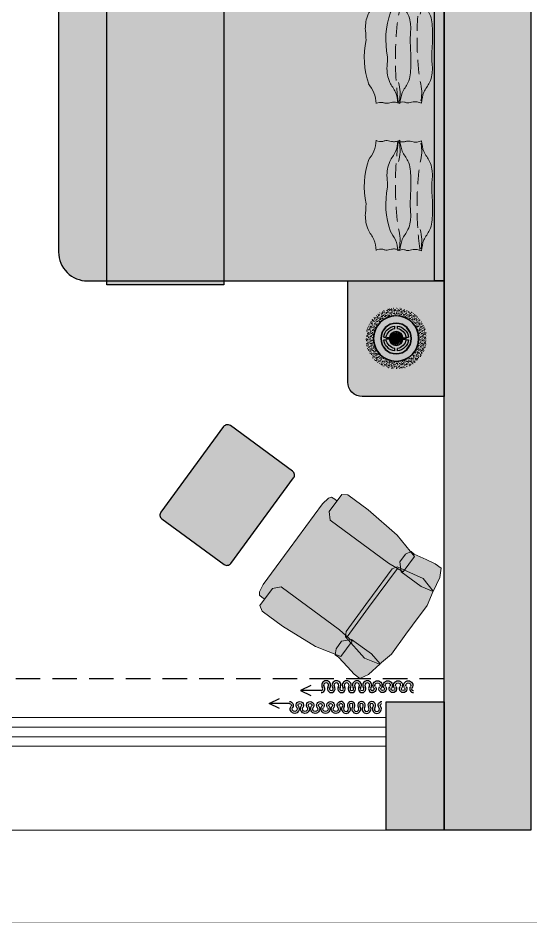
# Model space of a CAD drawing. Header units: millimetres. Extents: x 307301 to 459443, y -2888111 to -2805601.
# Drawn here: x 453758 to 456418, y -2888111 to -2883416 of the extents above; entities that cross this region are included whole.
import ezdxf

# ---------------------------------------------------------------- set-up
doc = ezdxf.new("R2010")
doc.units = ezdxf.units.MM
doc.header["$LTSCALE"] = 10
doc.header["$MEASUREMENT"] = 0
doc.set_wipeout_variables(frame=1)
doc.linetypes.add('HIDDEN', pattern=[9.525, 6.35, -3.175])
for name, color, linetype in [('BMA  furniture', 6, 'Continuous'), ('BMA FURNITURE', 6, 'Continuous'), ('COL', 2, 'Continuous'), ('Furniture - Plan', 3, 'Continuous'), ('PDA FURNITURE', 6, 'Continuous')]:
    doc.layers.add(name, color=color, linetype=linetype)
for name, color, linetype, lineweight in [('Bma-Furniture', 6, 'Continuous', 9), ('COLUMN HATCH', 252, 'Continuous', 5), ('ELEV', 143, 'Continuous', 9), ('I-Fur Hatch', 8, 'Continuous', 0), ('I-Wall Paneling', 3, 'Continuous', 18), ('WIN', 5, 'Continuous', 9)]:
    doc.layers.add(name, color=color, linetype=linetype, lineweight=lineweight)

# ---------------------------------------------------------------- blocks, each defined once
blk = doc.blocks.new('fgsdrgergfg')
at = {"ltscale": 10}
h = blk.add_hatch(color=7, dxfattribs=at)
h.dxf.hatch_style = 1
h.set_gradient(color1=(242, 242, 242), color2=(207, 207, 207), one_color=1, tint=0.81, name='SPHERICAL')
edge = h.paths.add_edge_path()
edge.add_spline(control_points=[(551950.8, 392026), (551935.7, 392026.3), (551898.3, 392028.9), (551909.8, 392029.6), (551843.2, 392025.9), (551797.9, 391987.5), (551765.3, 391983.3), (551749.2, 391981.3)], knot_values=[1.3075, 1.3075, 1.3075, 1.3075, 46.681175, 114.687457, 188.235643, 237.804075, 285.33098, 285.33098, 285.33098, 285.33098], degree=3, periodic=0)
edge.add_spline(control_points=[(551749.2, 391981.3), (551751.9, 391971.7), (551755.8, 391957.7), (551746.4, 391936.1), (551753.8, 391917.5), (551755.1, 391896.1), (551750.4, 391884.2), (551747.9, 391877.8)], knot_values=[0, 0, 0, 0, 28.657418, 42.130621, 67.543469, 84.922888, 105.362851, 105.362851, 105.362851, 105.362851], degree=3, periodic=0)
edge.add_spline(control_points=[(551747.9, 391877.8), (551764.4, 391875.8), (551797.6, 391871.8), (551843.2, 391833), (551909.8, 391829.4), (551898.2, 391830), (551936.4, 391832.8), (551951.9, 391833)], knot_values=[0, 0, 0, 0, 48.834404, 98.402837, 171.951022, 239.957304, 286.408621, 286.408621, 286.408621, 286.408621], degree=3, periodic=0)
edge.add_spline(control_points=[(551951.9, 391833), (551967.4, 391832.8), (552005.6, 391830), (552067.5, 391829.4), (552134.1, 391833), (552179.8, 391871.8), (552213, 391875.8), (552229.5, 391877.8)], knot_values=[0, 0, 0, 0, 46.451317, 114.457599, 188.005784, 237.574217, 286.408621, 286.408621, 286.408621, 286.408621], degree=3, periodic=0)
edge.add_spline(control_points=[(552229.5, 391877.8), (552226.9, 391884.2), (552222.2, 391896.1), (552223.6, 391917.5), (552231, 391936.1), (552221.5, 391957.7), (552225.5, 391971.7), (552228.1, 391981.3)], knot_values=[0, 0, 0, 0, 20.439963, 37.819382, 63.23223, 76.705434, 105.362851, 105.362851, 105.362851, 105.362851], degree=3, periodic=0)
edge.add_spline(control_points=[(552228.1, 391981.3), (552212.1, 391983.3), (552180.8, 391987.3), (552155.9, 392007.5), (552142.5, 392014.6)], knot_values=[1.3075, 1.3075, 1.3075, 1.3075, 48.834404, 94.240914, 94.240914, 94.240914, 94.240914], degree=3, periodic=0)
edge.add_arc((552025.5, 391678.8), 355.2, 70.4332, 102.1399)
at = {"color": 3}
blk.add_lwpolyline([(551950.8, 392026, -0.139514), (552144.9, 392013.3, -0.750565)], format="xyb", dxfattribs=at)
at = {"color": 8}
blk.add_arc((551792.4, 392049.6), 172.7, 258.5976, 286.7247, dxfattribs=at)
at = {"color": 8, "linetype": 'HIDDEN'}
blk.add_arc((552033.5, 390457), 1440.5, 82.4398, 97.2546, dxfattribs=at)
at = {"color": 3}
blk.add_arc((552186.5, 392049.6), 172.7, 253.2753, 281.4024, dxfattribs=at)
for points, knots in [([(551747.9, 391981.2), (551764.4, 391983.2), (551797.6, 391987.2), (551843.2, 392025.9), (551909.8, 392029.6), (551898.2, 392028.9), (551936.4, 392026.2), (551951.9, 392026)], [0, 0, 0, 0, 48.834404, 98.402837, 171.951022, 239.957304, 286.408621, 286.408621, 286.408621, 286.408621]), ([(551747.9, 391877.8), (551750.4, 391884.2), (551755.1, 391896.1), (551753.8, 391917.5), (551746.4, 391936.1), (551755.8, 391957.7), (551751.9, 391971.7), (551749.2, 391981.3)], [0, 0, 0, 0, 20.439963, 37.819382, 63.23223, 76.705434, 105.362851, 105.362851, 105.362851, 105.362851]), ([(552229.5, 391981.2), (552213, 391983.2), (552181.2, 391987), (552155.9, 392007.5), (552142.5, 392014.6)], [0, 0, 0, 0, 48.834404, 94.240914, 94.240914, 94.240914, 94.240914]), ([(552229.5, 391877.8), (552226.9, 391884.2), (552222.2, 391896.1), (552223.6, 391917.5), (552231, 391936.1), (552221.5, 391957.7), (552225.5, 391971.7), (552228.1, 391981.3)], [0, 0, 0, 0, 20.439963, 37.819382, 63.23223, 76.705434, 105.362851, 105.362851, 105.362851, 105.362851]), ([(551747.9, 391877.8), (551764.4, 391875.8), (551797.6, 391871.8), (551843.2, 391833), (551909.8, 391829.4), (551898.2, 391830), (551936.4, 391832.8), (551951.9, 391833)], [0, 0, 0, 0, 48.834404, 98.402837, 171.951022, 239.957304, 286.408621, 286.408621, 286.408621, 286.408621]), ([(552229.5, 391877.8), (552213, 391875.8), (552179.8, 391871.8), (552134.1, 391833), (552067.5, 391829.4), (552005.6, 391830), (551967.4, 391832.8), (551951.9, 391833)], [0, 0, 0, 0, 48.834404, 98.402837, 171.951022, 239.957304, 286.408621, 286.408621, 286.408621, 286.408621])]:
    blk.add_open_spline(points, degree=3, knots=knots, dxfattribs=at)
blk = doc.blocks.new('cusion for king size bed')
at = {"layer": 'I-Wall Paneling', "color": 3, "yscale": 1.186492515185202, "zscale": 1.186492515185202, "rotation": 270.0000000000009}
for p, xscale in [((-494759.9, -640398.5), -1.186492515185202), ((-494647.7, 669460), 1.186492515185202)]:
    blk.add_blockref('fgsdrgergfg', p, dxfattribs=dict(at, xscale=xscale))
blk = doc.blocks.new('bed 1')
at = {"layer": 'PDA FURNITURE', "true_color": 0xffffff}
h = blk.add_hatch(color=7, dxfattribs=at)
h.dxf.hatch_style = 1
h.paths.add_polyline_path([(333243.4, -2808753.4), (331443.4, -2808753.4, 0.414214), (331293.4, -2808903.4), (331293.4, -2810253.4, 0.414214), (331443.4, -2810403.4), (333243.4, -2810403.4)])
at = {"layer": 'PDA FURNITURE', "true_color": 0xc2c2c2}
h = blk.add_hatch(color=9, dxfattribs=at)
h.dxf.hatch_style = 1
h.paths.add_polyline_path([(331543.5, -2810423.4), (332150.7, -2810423.4), (332150.7, -2808733.4), (331543.5, -2808733.4)])
at = {"layer": 'PDA FURNITURE', "ltscale": 20}
h = blk.add_hatch(color=254, dxfattribs=at)
h.dxf.hatch_style = 1
h.set_gradient(color1=(132, 132, 132), color2=(222, 222, 222), one_color=1, tint=0.87, name='INVCURVED')
h.paths.add_polyline_path([(333293.4, -2810403.4), (333293.4, -2808753.4), (333243.4, -2808753.4), (333243.4, -2810403.4)])
at = {"layer": 'PDA FURNITURE', "elevation": 0}
blk.add_lwpolyline([(331293.4, -2810253.4), (331293.4, -2808903.4, -0.414214), (331443.4, -2808753.4), (333243.4, -2808753.4), (333243.4, -2810403.4), (331443.4, -2810403.4, -0.414214)], format="xyb", close=True, dxfattribs=at)
for points in [[(331543.5, -2810423.4), (332150.7, -2810423.4), (332150.7, -2808733.4), (331543.5, -2808733.4)], [(333293.4, -2810403.4), (333293.4, -2808753.4), (333243.4, -2808753.4), (333243.4, -2810403.4)]]:
    blk.add_lwpolyline(points, close=True, dxfattribs=at)
at = {"layer": 'PDA FURNITURE', "ltscale": 3, "elevation": 0}
blk.add_lwpolyline([(333243.4, -2808753.4), (333243.4, -2810403.4)], dxfattribs=at)
at = {"layer": 'PDA FURNITURE', "xscale": -1}
blk.add_blockref('cusion for king size bed', (303376.4, -2823727.1, 0), dxfattribs=at)
at = {"layer": 'PDA FURNITURE', "rotation": 180}
blk.add_blockref('cusion for king size bed', (303376.4, -2795429.6, 0), dxfattribs=at)
blk = doc.blocks.new('A$C9a3b0c70')
at = {"layer": 'COLUMN HATCH'}
h = blk.add_hatch(color=252, dxfattribs=at)
h.dxf.hatch_style = 1
h.paths.add_polyline_path([(21399.9, 27192.2), (21399.6, 26527.4), (21699.6, 26527.4), (21699.9, 27192.3)])
h = blk.add_hatch(color=252, dxfattribs=at)
h.dxf.hatch_style = 1
h.paths.add_polyline_path([(22149.8, 22672.3), (22149.9, 27192.3), (21699.9, 27192.3), (21699.9, 20642.3), (22149.9, 20642.3), (22149.8, 22372.3)])
at = {"layer": 'COL'}
blk.add_lwpolyline([(21399.9, 27192.2), (21399.6, 26527.4), (21699.6, 26527.4), (21699.9, 27192.3), (21399.9, 27192.2), (21399.9, 27192.2)], close=True, dxfattribs=at)
blk.add_lwpolyline([(22149.8, 22372.3), (24949.9, 22372.3), (24949.9, 22672.3), (22149.8, 22672.3), (22149.9, 27192.3), (21699.9, 27192.3), (21699.9, 20642.3), (22149.9, 20642.3), (22149.8, 22372.3)], dxfattribs=at)
blk = doc.blocks.new('AS5DF6')
h = blk.add_hatch(color=41)
h.dxf.hatch_style = 1
h.set_gradient(color1=(255, 221, 117), one_color=1, tint=1, name='SPHERICAL')
edge = h.paths.add_edge_path(flags=17)
edge.add_arc((499920.7, 107589.6), 99.1, 0, 360)
edge = h.paths.add_edge_path()
edge.add_arc((499920.7, 107589.6), 150, 0, 360)
at = {"layer": 'I-Fur Hatch', "linetype": 'ByBlock'}
h = blk.add_hatch(dxfattribs=at)
h.set_pattern_fill('AR-SAND', color=41, scale=8.377866, angle=90)
h.set_pattern_definition([(127.5, (-843401.746, 353335.287), (-16.1426707, -0.52774989), [0, -12.73435581, 0, -14.24237163, 0, -13.61403171]), (97.5, (-843401.746, 353335.287), (-23.64356062, 14.8269515), [0, -6.86984985, 0, -11.47767596, 0, -4.39837947]), (57.5, (-843401.746, 353324.982), (-0.04741079, 26.08986218), [0, -4.18893283, 0, -15.0801582, 0, -19.68798431]), (47.5, (-843401.746, 353324.982), (-7.35304798, 25.18492487), [0, -2.09446642, 0, -9.88588149, 0, -11.31011865])])
edge = h.paths.add_edge_path(flags=17)
edge.add_arc((499920.7, 107589.6), 147.9, -90.07799, 269.92201, ccw=False)
edge = h.paths.add_edge_path()
edge.add_arc((499920.7, 107589.6), 200.7, -90.07799, 269.92201, ccw=False)
at = {"layer": 'Furniture - Plan', "color": 6, "ltscale": 6000}
for p, q in [((499912.5, 107654.4), (499912.6, 107671)), ((499929.1, 107654.3), (499929.1, 107671)), ((499839.3, 107598), (499856, 107597.9)), ((499985.5, 107597.8), (500002.5, 107597.7)), ((499839.3, 107581.4), (499855.9, 107581.4)), ((499985.5, 107581.2), (500002.5, 107581.2)), ((499912.3, 107508.2), (499912.4, 107524.8)), ((499928.9, 107508.2), (499928.9, 107524.8))]:
    blk.add_line(p, q, dxfattribs=at)
at = {"layer": 'Furniture - Plan', "ltscale": 6000}
for p, q in [((499916.6, 107603.4), (499916.6, 107649.3)), ((499924.9, 107603.4), (499924.9, 107649.3)), ((499916.5, 107575.8), (499916.5, 107529.9)), ((499924.8, 107575.7), (499924.8, 107529.9))]:
    blk.add_line(p, q, dxfattribs=at)
at = {"layer": 'Furniture - Plan', "color": 8, "ltscale": 6000, "elevation": 0}
for points in [[(499875.9, 107598.6, -0.138682), (499903.5, 107595.6, -0.546682), (499902.9, 107593.3, 0.147979), (499875.3, 107595.4, 0.147979)], [(499875.3, 107584.3, -0.138682), (499902.5, 107590, -0.546682), (499902.7, 107587.6, 0.147979), (499875.8, 107581.1, 0.147979)], [(499880.8, 107612, -0.138682), (499906.2, 107600.6, -0.546682), (499904.9, 107598.6, 0.147979), (499879.3, 107609.1, 0.147979)], [(499889.7, 107623.2, -0.138682), (499910.3, 107604.5, -0.546682), (499908.5, 107603, 0.147979), (499887.4, 107620.9, 0.147979)], [(499901.6, 107631.2, -0.138682), (499915.4, 107607, -0.546682), (499913.2, 107606.1, 0.147979), (499898.7, 107629.7, 0.147979)], [(499915.4, 107635, -0.138682), (499921.1, 107607.8, -0.546682), (499918.7, 107607.7, 0.147979), (499912.2, 107634.5, 0.147979)], [(499929.7, 107634.4, -0.138682), (499926.7, 107606.8, -0.546682), (499924.4, 107607.4, 0.147979), (499926.5, 107635, 0.147979)], [(499943.1, 107629.5, -0.138682), (499931.7, 107604.1, -0.546682), (499929.7, 107605.4, 0.147979), (499940.2, 107631, 0.147979)], [(499954.3, 107620.6, -0.138682), (499935.6, 107600, -0.546682), (499934.1, 107601.8, 0.147979), (499952, 107622.9, 0.147979)], [(499962.3, 107608.7, -0.138682), (499938.1, 107594.9, -0.546682), (499937.3, 107597.1, 0.147979), (499960.8, 107611.6, 0.147979)], [(499966.1, 107594.9, -0.138682), (499938.9, 107589.2, -0.546682), (499938.8, 107591.6, 0.147979), (499965.6, 107598.1, 0.147979)], [(499879.1, 107570.5, -0.138682), (499903.3, 107584.3, -0.546682), (499904.2, 107582.1, 0.147979), (499880.6, 107567.6, 0.147979)], [(499887.1, 107558.6, -0.138682), (499905.8, 107579.2, -0.546682), (499907.3, 107577.4, 0.147979), (499889.4, 107556.3, 0.147979)], [(499898.3, 107549.7, -0.138682), (499909.7, 107575.1, -0.546682), (499911.7, 107573.8, 0.147979), (499901.2, 107548.2, 0.147979)], [(499911.7, 107544.8, -0.138682), (499914.7, 107572.4, -0.546682), (499917, 107571.8, 0.147979), (499914.9, 107544.2, 0.147979)], [(499926, 107544.2, -0.138682), (499920.3, 107571.4, -0.546682), (499922.7, 107571.5, 0.147979), (499929.3, 107544.7, 0.147979)], [(499939.8, 107548, -0.138682), (499926, 107572.2, -0.546682), (499928.2, 107573, 0.147979), (499942.7, 107549.5, 0.147979)], [(499951.7, 107556, -0.138682), (499931.1, 107574.7, -0.546682), (499933, 107576.2, 0.147979), (499954, 107558.3, 0.147979)], [(499960.6, 107567.2, -0.138682), (499935.2, 107578.6, -0.546682), (499936.5, 107580.6, 0.147979), (499962.1, 107570.1, 0.147979)], [(499965.6, 107580.6, -0.138682), (499937.9, 107583.6, -0.546682), (499938.5, 107585.9, 0.147979), (499966.1, 107583.8, 0.147979)]]:
    blk.add_lwpolyline(points, format="xyb", dxfattribs=at)
at = {"layer": 'Furniture - Plan', "ltscale": 6000, "elevation": 0}
for points in [[(499916.6, 107603.4), (499916.6, 107614.2), (499924.9, 107614.2), (499924.9, 107603.4)], [(499916.5, 107575.8), (499916.5, 107565), (499924.8, 107565), (499924.8, 107575.7)]]:
    blk.add_lwpolyline(points, dxfattribs=at)
for points in [[(499917.7, 107614.2), (499917.7, 107621.4), (499923.8, 107621.4), (499923.8, 107614.2)], [(499917.7, 107565), (499917.7, 107557.8), (499923.7, 107557.8), (499923.7, 107565)]]:
    blk.add_lwpolyline(points, close=True, dxfattribs=at)
at = {"layer": 'Furniture - Plan', "color": 3}
for radius in [150, 147.9, 101.2, 99.1]:
    blk.add_circle((499920.7, 107589.6, 0), radius, dxfattribs=at)
at = {"layer": 'Furniture - Plan', "color": 8, "ltscale": 6000}
blk.add_circle((499920.7, 107589.6, 0), 45.7, dxfattribs=at)
at = {"layer": 'Furniture - Plan', "ltscale": 6000}
for centre, radius in [((499920.7, 107589.6, 0), 14.4), ((499920.7, 107589.6, 0), 10.5), ((499920.7, 107607.9, 0), 3.29), ((499920.7, 107589.6, 0), 2.68), ((499920.7, 107571.3, 0), 3.29)]:
    blk.add_circle(centre, radius, dxfattribs=at)
at = {"layer": 'Furniture - Plan', "color": 6, "ltscale": 6000}
for radius, start, end in [(81.8, 95.71309, 174.13094), (65.3, 97.18428, 172.65974), (81.8, 5.71309, 84.13094), (65.3, 7.18428, 82.65974), (81.8, 185.71309, 264.13094), (65.3, 187.18428, 262.65974), (65.3, 277.18428, 352.65974), (81.8, 275.71309, 354.13094)]:
    blk.add_arc((499920.7, 107589.6, 0), radius, start, end, dxfattribs=at)
at = {"layer": 'Furniture - Plan', "ltscale": 6000}
for centre, start, end in [((499920.8, 107649.3, 0), 359.92201, 179.92201), ((499920.6, 107529.9, 0), 179.92201, 359.92201)]:
    blk.add_arc(centre, 4.16, start, end, dxfattribs=at)
blk = doc.blocks.new('A$C3F2B00B6')
at = {"color": 3}
for p, q in [((0, 119), (0, 0)), ((-29, 59.8), (0, 0)), ((0, 0), (29, 59.8))]:
    blk.add_line(p, q, dxfattribs=at)
at = {"color": 3, "extrusion": (0, 0, -1)}
for centre, major_axis, start_param, end_param in [((-31.5, 624.7), (18.4, 18.4), 3.927048, 6.113388), ((-31.5, 624.7), (10.3, 10.3), 3.927048, 6.113388), ((-31.5, 624.7), (-18.4, 18.4), 3.311504, 5.497844), ((-31.5, 565.2), (-18.4, 18.4), 5.49773, 7.68407), ((-31.5, 624.7), (10.3, 10.3), 1.740708, 3.927048), ((-31.5, 565.2), (-10.3, 10.3), 5.49773, 7.68407), ((-10.4, 595), (15.4, 15.4), -1.400999, 2.971681), ((-10.4, 595), (7.38, 7.38), -1.400999, 2.971681), ((-31.5, 565.2), (-18.4, 18.4), 3.31139, 5.49773), ((-31.5, 505.7), (-18.4, 18.4), 5.49773, 7.68407), ((-31.5, 565.2), (10.3, 10.3), 1.740594, 3.926934), ((-10.4, 535.5), (-15.4, 15.4), 0.169798, 4.542478), ((-10.4, 535.5), (-7.38, 7.38), 0.169798, 4.542478), ((-31.5, 505.7), (18.4, 18.4), 1.740594, 3.926934), ((-31.5, 446.2), (-18.4, 18.4), 5.49773, 7.68407), ((-31.5, 505.7), (-10.3, 10.3), 5.49773, 7.68407), ((-31.5, 505.7), (-10.3, 10.3), 3.31139, 5.49773), ((-10.4, 476), (-15.4, 15.4), 0.169798, 4.542478), ((-10.4, 476), (7.38, 7.38), -1.400999, 2.971681), ((-31.5, 446.2), (-18.4, 18.4), 3.31139, 5.49773), ((-31.5, 446.2), (-10.3, 10.3), 5.49773, 7.68407), ((-31.5, 446.2), (10.3, 10.3), 1.740594, 3.926934), ((-10.4, 416.5), (-15.4, 15.4), 0.169798, 2.356138), ((-10.4, 416.5), (7.38, 7.38), -1.400999, 0.785341)]:
    blk.add_ellipse(centre, major_axis=major_axis, ratio=1, start_param=start_param, end_param=end_param, dxfattribs=at)
at = {"color": 3}
for centre, major_axis, start_param, end_param in [((-10.4, 654.5), (-15.4, 15.4), 1.740594, 3.926934), ((-10.4, 654.5), (-7.38, 7.38), 1.740594, 3.926934), ((-31.5, 386.7), (18.4, 18.4), 0.169798, 2.356138), ((-31.5, 386.7), (18.4, 18.4), 2.356138, 4.542478), ((-31.5, 386.7), (10.3, 10.3), 0.169798, 2.356138), ((-31.5, 386.7), (10.3, 10.3), 2.356138, 4.542478), ((-10.4, 416.5), (15.4, 15.4), 3.31139, 5.49773), ((-10.4, 357), (15.4, 15.4), 3.31139, 7.68407), ((-10.4, 357), (7.38, 7.38), 3.31139, 7.68407), ((-10.4, 416.5), (-7.38, 7.38), 1.740594, 3.926934), ((-31.5, 327.2), (-18.4, 18.4), -1.400999, 0.785341), ((-31.5, 327.2), (18.4, 18.4), 2.356138, 4.542478), ((-31.5, 327.2), (10.3, 10.3), 0.169798, 2.356138), ((-31.5, 327.2), (10.3, 10.3), 2.356138, 4.542478), ((-10.4, 297.5), (15.4, 15.4), 3.31139, 7.68407), ((-31.5, 267.7), (18.4, 18.4), 0.169798, 2.356138), ((-31.5, 267.7), (-18.4, 18.4), 0.785341, 2.971681), ((-31.5, 267.7), (-10.3, 10.3), -1.400999, 0.785341), ((-31.5, 267.7), (-10.3, 10.3), 0.785341, 2.971681), ((-10.4, 238), (-15.4, 15.4), 1.740594, 6.113274), ((-10.4, 297.5), (-7.38, 7.38), 1.740594, 6.113274), ((-31.5, 208.2), (18.4, 18.4), 0.169911, 2.356251), ((-31.5, 208.2), (10.3, 10.3), 0.169911, 2.356251), ((-10.4, 238), (-7.38, 7.38), 1.740594, 6.113274), ((-31.5, 208.2), (-18.4, 18.4), 0.785455, 2.971795), ((-31.5, 148.7), (-18.4, 18.4), -1.400885, 0.785455), ((-31.5, 208.2), (-10.3, 10.3), 0.785455, 2.971795), ((-31.5, 148.7), (10.3, 10.3), 0.169911, 2.356251), ((-10.4, 178.5), (15.4, 15.4), 3.311504, 7.684184), ((-10.4, 178.5), (7.38, 7.38), 3.311504, 7.684184), ((-31.5, 148.7), (18.4, 18.4), 2.356251, 4.542591), ((-31.5, 148.7), (10.3, 10.3), 2.356251, 4.542591), ((-10.4, 119), (-15.4, 15.4), 3.926991, 6.113388), ((-10.4, 119), (7.38, 7.38), 5.497787, 7.684184)]:
    blk.add_ellipse(centre, major_axis=major_axis, ratio=1, start_param=start_param, end_param=end_param, dxfattribs=at)
blk = doc.blocks.new('DFUFYUUJKGHUJ')
at = {"color": 8, "linetype": 'Continuous'}
blk.add_wipeout([(156741760.7, 126688392.3), (156741760.1, 126688380.3), (156741761.4, 126688364.1), (156741772.3, 126688357.4), (156741812.8, 126688350.7), (156742221, 126688350.7), (156742255.1, 126688357.4), (156742266, 126688364.1), (156742267.3, 126688380.3), (156742266.7, 126688392.3), (156742300.1, 126688392.3), (156742313.7, 126688413.6), (156742313.7, 126688517.9), (156742300.2, 126688678.5), (156742277.8, 126688763.8), (156742279.1, 126688764.6), (156742279.1, 126688781.7), (156742298.3, 126688875.6), (156742297.8, 126688907.9), (156742263.6, 126688924.8), (156742200.1, 126688937.4), (156742200, 126688936.7), (156742139.2, 126688950.7), (156741888.3, 126688950.7), (156741827.5, 126688936.6), (156741827.3, 126688937.4), (156741763.8, 126688924.8), (156741729.1, 126688905.7), (156741729.1, 126688875.6), (156741748.3, 126688781.7), (156741748.3, 126688764.6), (156741749.6, 126688763.8), (156741727.2, 126688678.5), (156741713.7, 126688517.9), (156741713.7, 126688413.6), (156741727.3, 126688392.3)], dxfattribs=at).dxf.layer = 'Bma-Furniture'
at = {"true_color": 0xffffff}
h = blk.add_hatch(color=7, dxfattribs=at)
h.dxf.hatch_style = 1
h.paths.add_polyline_path([(156742185.5, 126688718), (156742188.7, 126688752), (156742174.6, 126688743.6), (156742036.9, 126688743.6), (156741990.5, 126688743.6), (156741852.8, 126688743.6), (156741838.8, 126688752), (156741841.9, 126688718), (156741841.9, 126688416.7), (156741814.9, 126688392.3), (156741760.7, 126688392.3), (156741760.1, 126688380.3), (156741761.4, 126688364.1), (156741772.3, 126688357.4), (156741812.8, 126688350.7), (156742221, 126688350.7), (156742255.1, 126688357.4), (156742266, 126688364.1), (156742267.3, 126688380.3), (156742266.7, 126688392.3), (156742212.5, 126688392.3), (156742185.5, 126688416.7)])
h.paths.add_polyline_path([(156741841.9, 126688718), (156741838.8, 126688752), (156741833.2, 126688755.3), (156741829.6, 126688772.1), (156741809.3, 126688752.7), (156741769.8, 126688752.7), (156741749.6, 126688763.8), (156741727.2, 126688678.5), (156741713.7, 126688517.9), (156741713.7, 126688413.6), (156741727.3, 126688392.3), (156741760.7, 126688392.3), (156741814.9, 126688392.3), (156741841.9, 126688416.7)])
h.paths.add_polyline_path([(156741829.6, 126688772.1), (156741826.2, 126688787.8), (156741755.9, 126688787.8), (156741749.6, 126688763.8), (156741749.6, 126688763.8), (156741769.8, 126688752.7), (156741809.3, 126688752.7)])
h.paths.add_polyline_path([(156741808.5, 126688871.1), (156741825.8, 126688937.1), (156741763.8, 126688924.8), (156741729.1, 126688905.7), (156741729.1, 126688875.6), (156741737.5, 126688835.5), (156741748.3, 126688781.7), (156741748.3, 126688764.6), (156741749.6, 126688763.8), (156741755.9, 126688787.8), (156741826.2, 126688787.8)])
h.paths.add_polyline_path([(156741839.7, 126688883.6), (156741827.4, 126688936.7), (156741825.5, 126688936.2), (156741808.5, 126688871.1), (156741826.2, 126688787.8), (156741835.5, 126688787.8), (156741836.3, 126688778.5), (156741839.7, 126688781.7)])
h.paths.add_polyline_path([(156742187.7, 126688883.6), (156742200, 126688936.7), (156742139.2, 126688950.7), (156742036.9, 126688950.7), (156741990.5, 126688950.7), (156741888.3, 126688950.7), (156741827.5, 126688936.6), (156741839.7, 126688883.6), (156741839.7, 126688781.7), (156741836.3, 126688778.5), (156741838, 126688760.5), (156741987.8, 126688760.5), (156742189.4, 126688760.5), (156742191.1, 126688778.5), (156742187.7, 126688781.7)])
h.paths.add_polyline_path([(156742218.9, 126688871.1), (156742201.9, 126688936.2), (156742200, 126688936.7), (156742187.7, 126688883.6), (156742187.7, 126688781.7), (156742191.1, 126688778.5), (156742191.9, 126688787.8), (156742201.2, 126688787.8)])
h.paths.add_polyline_path([(156742298.3, 126688875.6), (156742297.9, 126688905.9), (156742263.6, 126688924.8), (156742200.2, 126688937.4), (156742200, 126688936.7), (156742200, 126688936.7), (156742201.9, 126688936.2), (156742218.9, 126688871.1), (156742201.2, 126688787.8), (156742271.5, 126688787.8), (156742277.8, 126688763.8), (156742279.1, 126688764.6), (156742279.1, 126688781.7), (156742289.9, 126688835.5)])
h.paths.add_polyline_path([(156742271.5, 126688787.8), (156742201.2, 126688787.8), (156742197.8, 126688772.1), (156742218.1, 126688752.7), (156742257.6, 126688752.7), (156742277.8, 126688763.8)])
h.paths.add_polyline_path([(156742300.2, 126688678.5), (156742277.8, 126688763.8), (156742257.6, 126688752.7), (156742218.1, 126688752.7), (156742197.8, 126688772.1), (156742194.3, 126688755.3), (156742188.7, 126688752), (156742185.5, 126688718), (156742185.5, 126688416.7), (156742212.5, 126688392.3), (156742266.7, 126688392.3), (156742266.7, 126688392.3), (156742300.1, 126688392.3), (156742313.7, 126688413.6), (156742313.7, 126688517.9)])
h.paths.add_polyline_path([(156742188.7, 126688752), (156742189.4, 126688760.5), (156741987.8, 126688760.5), (156741838, 126688760.5), (156741838.8, 126688752), (156741852.8, 126688743.6), (156741990.5, 126688743.6), (156742036.9, 126688743.6), (156742174.6, 126688743.6)])
h.paths.add_polyline_path([(156742201.2, 126688787.8), (156742191.9, 126688787.8), (156742191.1, 126688778.5), (156742197.8, 126688772.1)])
h.paths.add_polyline_path([(156742197.8, 126688772.1), (156742191.1, 126688778.5), (156742188.7, 126688752), (156742194.3, 126688755.3)])
h.paths.add_polyline_path([(156741835.5, 126688787.8), (156741826.2, 126688787.8), (156741829.6, 126688772.1), (156741836.3, 126688778.5)])
h.paths.add_polyline_path([(156741836.3, 126688778.5), (156741829.6, 126688772.1), (156741833.2, 126688755.3), (156741838.8, 126688752), (156741838, 126688760.5)])
at = {"layer": 'Bma-Furniture', "linetype": 'Continuous', "lineweight": 9}
for p, q in [((156741827.3, 126688937.4), (156741763.8, 126688924.8)), ((156741808.5, 126688871.1), (156741825.5, 126688936.2)), ((156741825.5, 126688936.2), (156741888.3, 126688950.7)), ((156741839.7, 126688883.6), (156741827.3, 126688937.4)), ((156741888.3, 126688950.7), (156741990.5, 126688950.7)), ((156741990.5, 126688950.7), (156742036.9, 126688950.7)), ((156742036.9, 126688950.7), (156742139.2, 126688950.7)), ((156742139.2, 126688950.7), (156742201.9, 126688936.2)), ((156742187.7, 126688883.6), (156742200.2, 126688937.4)), ((156742200.2, 126688937.4), (156742263.6, 126688924.8)), ((156742201.9, 126688936.2), (156742218.9, 126688871.1)), ((156741763.8, 126688924.8), (156741729.1, 126688905.7)), ((156741729.1, 126688905.7), (156741729.1, 126688875.6)), ((156742263.6, 126688924.8), (156742298.3, 126688905.7)), ((156742298.3, 126688905.7), (156742298.3, 126688875.6)), ((156741729.1, 126688875.6), (156741737.5, 126688835.5)), ((156741833.2, 126688755.3), (156741808.5, 126688871.1)), ((156741839.7, 126688781.7), (156741839.7, 126688883.6)), ((156742187.7, 126688781.7), (156742187.7, 126688883.6)), ((156742218.9, 126688871.1), (156742194.3, 126688755.3)), ((156742298.3, 126688875.6), (156742289.9, 126688835.5)), ((156741737.5, 126688835.5), (156741748.3, 126688781.7)), ((156742289.9, 126688835.5), (156742279.1, 126688781.7)), ((156741755.9, 126688787.8), (156741727.2, 126688678.5)), ((156741748.3, 126688781.7), (156741748.3, 126688764.6)), ((156741835.5, 126688787.8), (156741755.9, 126688787.8)), ((156741809.3, 126688752.7), (156741839.7, 126688781.7)), ((156741841.9, 126688718), (156741835.5, 126688787.8)), ((156742185.5, 126688718), (156742191.9, 126688787.8)), ((156742218.1, 126688752.7), (156742187.7, 126688781.7)), ((156742191.9, 126688787.8), (156742271.5, 126688787.8)), ((156742271.5, 126688787.8), (156742300.2, 126688678.5)), ((156742279.1, 126688781.7), (156742279.1, 126688764.6)), ((156741748.3, 126688764.6), (156741769.8, 126688752.7)), ((156741769.8, 126688752.7), (156741809.3, 126688752.7)), ((156741852.8, 126688743.6), (156741833.2, 126688755.3)), ((156741838, 126688760.5), (156741987.8, 126688760.5)), ((156741990.5, 126688743.6), (156741852.8, 126688743.6)), ((156741987.8, 126688760.5), (156742189.4, 126688760.5)), ((156742036.9, 126688743.6), (156741990.5, 126688743.6)), ((156742174.6, 126688743.6), (156742036.9, 126688743.6)), ((156742194.3, 126688755.3), (156742174.6, 126688743.6)), ((156742257.6, 126688752.7), (156742218.1, 126688752.7)), ((156742279.1, 126688764.6), (156742257.6, 126688752.7)), ((156741841.9, 126688416.7), (156741841.9, 126688718)), ((156742185.5, 126688416.7), (156742185.5, 126688718)), ((156741727.2, 126688678.5), (156741713.7, 126688517.9)), ((156742300.2, 126688678.5), (156742313.7, 126688517.9)), ((156741713.7, 126688517.9), (156741713.7, 126688413.6)), ((156742313.7, 126688517.9), (156742313.7, 126688413.6)), ((156741713.7, 126688413.6), (156741727.3, 126688392.3)), ((156741814.9, 126688392.3), (156741841.9, 126688416.7)), ((156742212.5, 126688392.3), (156742185.5, 126688416.7)), ((156742313.7, 126688413.6), (156742300.1, 126688392.3)), ((156741727.3, 126688392.3), (156741814.9, 126688392.3)), ((156741760.1, 126688380.3), (156741760.7, 126688392.3)), ((156741761.4, 126688364.1), (156741760.1, 126688380.3)), ((156742300.1, 126688392.3), (156742212.5, 126688392.3)), ((156742267.3, 126688380.3), (156742266, 126688364.1)), ((156742266.7, 126688392.3), (156742267.3, 126688380.3)), ((156741772.3, 126688357.4), (156741761.4, 126688364.1)), ((156741806.4, 126688350.7), (156741772.3, 126688357.4)), ((156741987.8, 126688350.7), (156741806.4, 126688350.7)), ((156742221, 126688350.7), (156741987.8, 126688350.7)), ((156742255.1, 126688357.4), (156742221, 126688350.7)), ((156742266, 126688364.1), (156742255.1, 126688357.4))]:
    blk.add_line(p, q, dxfattribs=at)
blk = doc.blocks.new('xhdstuytd')
at = {"layer": 'BMA FURNITURE', "lineweight": -3, "true_color": 0xffffff}
h = blk.add_hatch(color=7, dxfattribs=at)
h.dxf.hatch_style = 1
edge = h.paths.add_edge_path()
edge.add_line((1285096.5, -237565.1), (1285646.5, -237565.1))
edge.add_arc((1285646.5, -237540.1), 25, 270, 360)
edge.add_line((1285671.5, -237540.1), (1285671.5, -237140.1))
edge.add_arc((1285646.5, -237140.1), 25, 0, 90)
edge.add_line((1285646.5, -237115.1), (1285096.5, -237115.1))
edge.add_arc((1285096.5, -237140.1), 25, 90, 180)
edge.add_line((1285071.5, -237140.1), (1285071.5, -237540.1))
edge.add_arc((1285096.5, -237540.1), 25, 180, 270)
at = {"layer": 'Furniture - Plan', "color": 3}
blk.add_lwpolyline([(1285096.5, -237565.1), (1285646.5, -237565.1, 0.414214), (1285671.5, -237540.1), (1285671.5, -237140.1, 0.414214), (1285646.5, -237115.1), (1285096.5, -237115.1, 0.414214), (1285071.5, -237140.1), (1285071.5, -237540.1, 0.414214)], format="xyb", close=True, dxfattribs=at)
at = {"layer": 'BMA  furniture', "xscale": -1.250000000031037, "yscale": 1.250000000031037, "zscale": 1.250000000031037, "rotation": 359.9999999634162}
blk.add_blockref('DFUFYUUJKGHUJ', (197212892.5, -158597353.6), dxfattribs=at)

msp = doc.modelspace()

# ---------------------------------------------------------------- hatches: boundary and pattern name
at = {"layer": 'PDA FURNITURE', "true_color": 0xffffff}
h = msp.add_hatch(color=7, dxfattribs=at)
h.dxf.hatch_style = 1
edge = h.paths.add_edge_path()
edge.add_line((455467.5, -2885305), (455467.5, -2884780))
edge.add_line((455467.5, -2884780), (455967.5, -2884780))
edge.add_line((455967.5, -2884780), (455967.5, -2885380))
edge.add_line((455967.5, -2885380), (455542.5, -2885380))
edge.add_arc((455542.5, -2885305), 75, 180, 270, ccw=False)

# ---------------------------------------------------------------- linework, layer by layer
at = {"layer": 'BMA  furniture', "color": 3, "linetype": 'HIDDEN', "ltscale": 2, "elevation": 0.1}
msp.add_lwpolyline([(455967.5, -2886845), (453067.5, -2886845)], dxfattribs=at)
at = {"layer": 'ELEV', "ltscale": 50, "elevation": 0, "flags": 128}
msp.add_lwpolyline([(455967.5, -2887630), (451697.5, -2887630), (451697.5, -2884380)], dxfattribs=at)
at = {"layer": 'PDA FURNITURE', "color": 8, "linetype": 'HIDDEN', "ltscale": 10, "const_width": 2}
msp.add_lwpolyline([(436815.2, -2864894.4), (459441.6, -2864894.4), (459441.6, -2888110.5), (436815.2, -2888110.5)], close=True, dxfattribs=at)
at = {"layer": 'PDA FURNITURE', "elevation": 0.1}
msp.add_lwpolyline([(445532.5, -2878860), (445537.5, -2879830), (446517.6, -2879830), (446517.6, -2885000), (449267.5, -2885000), (449267.5, -2884090), (449567.5, -2884090), (449567.6, -2881640), (451097.5, -2881640), (451097.5, -2884230), (452617.5, -2884230), (452617.5, -2884380), (452167.5, -2884380), (452167.6, -2886260), (453067.5, -2886260), (453067.5, -2887045), (455667.3, -2887043.8), (455667.3, -2886965.1), (455967.2, -2886964.9), (455967.7, -2878729.9)], dxfattribs=at)
at = {"layer": 'PDA FURNITURE', "elevation": 0}
msp.add_lwpolyline([(455467.5, -2885305), (455467.5, -2884780), (455967.5, -2884780), (455967.5, -2885380), (455542.5, -2885380, -0.414214)], format="xyb", close=True, dxfattribs=at)
at = {"layer": 'WIN', "ltscale": 50}
for p, q in [((455667.5, -2887045.1), (453067.5, -2887045)), ((455667.5, -2887095.1), (453067.5, -2887095)), ((455667.5, -2887145.1), (453067.5, -2887145)), ((455667.5, -2887195.1), (453067.5, -2887195))]:
    msp.add_line(p, q, dxfattribs=at)

# ---------------------------------------------------------------- block references
at = {"xscale": -1, "rotation": 180}
msp.add_blockref('A$C9a3b0c70', (434267.6, -2860437.7), dxfattribs=at)
at = {"layer": 'BMA  furniture'}
for name, p, xscale, yscale, zscale, rotation in [('AS5DF6', (370730.6, -3279979.4, 0), -0.7899265117641838, 0.7899265117641838, 0.7899265117641838, 270), ('A$C3F2B00B6', (455222.3, -2886906.2), 0.8954225604944318, 0.8954225604944318, 0.8954225604944318, 270), ('A$C3F2B00B6', (455059.1, -2886972.8), -0.8954225604944318, 0.8954225604944318, 0.8954225604944318, 270.0000000000001)]:
    msp.add_blockref(name, p, dxfattribs=dict(at, xscale=xscale, yscale=yscale, zscale=zscale, rotation=rotation))
at = {"layer": 'PDA FURNITURE', "xscale": -1, "rotation": 180}
msp.add_blockref('bed 1', (122674, -5693533.3, 0), dxfattribs=at)

# ---------------------------------------------------------------- next in the draw order: block references
at = {"layer": 'Furniture - Plan', "color": 3, "rotation": 233.6913414164958}
msp.add_blockref('xhdstuytd', (1407213.4, -1990626.1, -0.1), dxfattribs=at)

doc.saveas('drawing.dxf')
